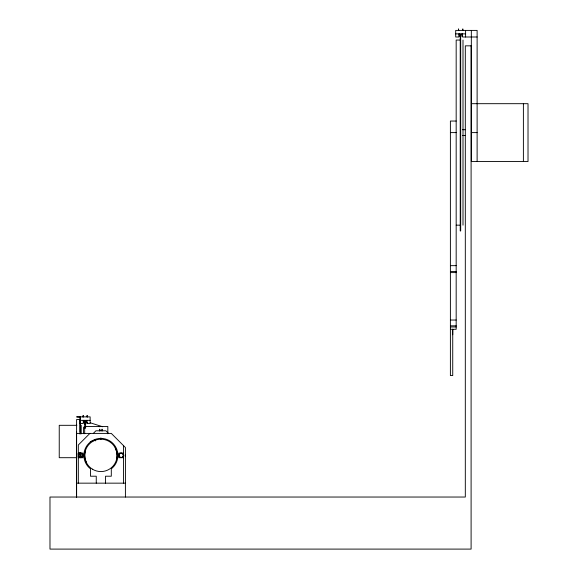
<?xml version="1.0" encoding="UTF-8"?>
<svg xmlns="http://www.w3.org/2000/svg" width="578" height="578" viewBox="0 0 578 578"><rect width="100%" height="100%" fill="white"/><g stroke="black" fill="none" stroke-linecap="round" stroke-linejoin="round"><path stroke-width="0.87" d="M78.326 456.519L78.326 453.853M80.06 457.863L80.06 452.596M80.06 432.185L80.06 419.527L76.592 419.527L76.592 497.037L76.592 431.672M125.412 497.037L125.412 447.524L111.301 433.406L76.592 433.406M85.385 450.717L84.706 454.886L85.132 459.091L86.635 463.05M116.409 460.045L117.088 455.876L116.546 451.367M89.893 433.406L78.326 444.981L78.326 483.157M93.311 433.406L95.926 430.791L105.875 430.791L108.491 433.406M90.226 441.715L95.312 440.082M455.702 33.878L465.601 33.878M477.117 36.999L462.566 36.999L462.566 33.878M460.225 40.055L456.172 40.055L456.172 329.287L450.392 329.287M471.33 103.686L528.017 103.686L528.017 161.537L471.33 161.537L471.33 30.403M456.172 121.04L450.392 121.04L450.392 375.563L452.733 375.563L452.733 329.287L452.733 334.77M462.545 129.718L465.232 129.718M450.392 132.608L456.172 132.608M471.33 132.608L477.117 132.608M462.545 135.505L465.232 135.505M456.172 225.167L460.225 225.167M450.392 265.656L456.172 265.656M450.392 271.443L456.172 271.443M450.392 272.599L456.172 272.599M450.392 320.031L456.172 320.031M450.392 325.819L456.172 325.819M450.392 326.975L456.172 326.975M80.06 417.215L76.592 416.875L90.139 416.875L90.139 423.472L87.032 423.472L87.032 420.351M80.06 420.351L90.139 420.351M87.755 422.778L86.31 422.778L86.31 420.351M80.06 423.472L83.275 423.472L83.275 420.351M84.691 424.086L85.616 424.086M76.823 425.314L59.238 425.314L59.238 457.697L76.823 457.697M84.691 426.485L107.826 426.477L107.826 433.76M84.691 426.68L85.616 426.68M84.691 427.258L85.616 427.258M84.691 428.168L85.616 428.168L85.616 420.697L84.691 420.697L84.691 433.76M78.326 453.08L82.95 453.08L82.95 457.704L78.326 457.704M123.446 453.08L118.815 453.08L118.815 457.704L123.446 457.704M76.592 483.157L125.412 483.157M90.226 422.785L102.674 426.752M83.449 420.611L85.992 421.427M94.467 439.706L95.637 440.877M115.167 447.704L116.662 451.664M523.393 103.686L523.393 161.537M477.117 161.537L477.117 30.403L455.702 30.403L455.702 36.999L458.809 36.999L458.809 33.878M465.601 30.403L465.601 36.999M463 40.055L463 225.167M462.826 30.518L462.826 28.9L462.653 30.518M461.844 33.878L461.844 36.306M460.688 34.275L460.688 230.947M460.225 34.275L460.225 230.947M459.532 33.878L459.532 36.306M458.722 30.518L458.549 28.9L458.549 30.518M123.446 445.559L123.446 483.157M105.514 483.157L105.514 476.214L111.301 476.214L111.301 468.657L112.197 468.093A17.008 17.008 0 0 0 113.144 443.601A17.008 17.008 0 0 0 88.629 443.601A17.008 17.008 0 0 0 89.576 468.093L90.471 468.657L90.471 476.214L96.259 476.214L96.259 483.157M102.284 430.906L102.284 429.288L101.822 429.288L101.822 430.906M100.897 437.871L100.897 439.526M99.972 430.906L99.972 429.288L99.51 429.288L99.51 430.906M87.292 416.991L87.119 415.372L87.119 416.991M83.998 420.351L83.998 422.778M83.535 427.048L83.535 433.702M83.189 416.991L83.189 415.372L83.008 416.991M81.216 425.314L81.216 433.84M81.216 453.304L81.216 457.697M80.234 416.875L80.234 423.472M80.06 416.875L80.06 434.179M80.06 452.719L80.06 457.292M76.592 424.498L76.592 425.661M99.098 426.752A5.787 5.787 0 0 1 102.089 426.593M125.173 454.98A4.046 4.046 0 0 1 125.137 456.042M123.439 455.695A2.312 2.312 0 0 1 122.016 457.523M120.246 457.509A2.312 2.312 0 0 1 119.01 454.474A2.312 2.312 0 0 1 122.045 453.246M122.565 453.549A2.312 2.312 0 0 1 123.439 455.088M76.867 456.808A4.046 4.046 0 0 1 76.961 453.708M79.909 457.566A2.312 2.312 0 0 1 78.724 454.098A2.312 2.312 0 0 1 82.387 453.853A2.312 2.312 0 0 1 81.679 457.451M471.099 45.843L465.312 45.843L465.312 497.037L49.983 497.037L49.983 549.1L471.099 549.1L471.099 45.843M120.094 457.191A2.081 2.081 0 0 0 123.215 455.392A2.081 2.081 0 0 0 120.094 453.585A2.081 2.081 0 0 0 120.094 457.191M79.598 457.191A2.081 2.081 0 0 0 82.719 455.392A2.081 2.081 0 0 0 79.598 453.585A2.081 2.081 0 0 0 79.598 457.191M92.379 469.155A16.198 16.198 0 0 0 117.088 455.869A16.198 16.198 0 0 0 93.231 441.115A16.198 16.198 0 0 0 92.379 469.155"/></g></svg>
